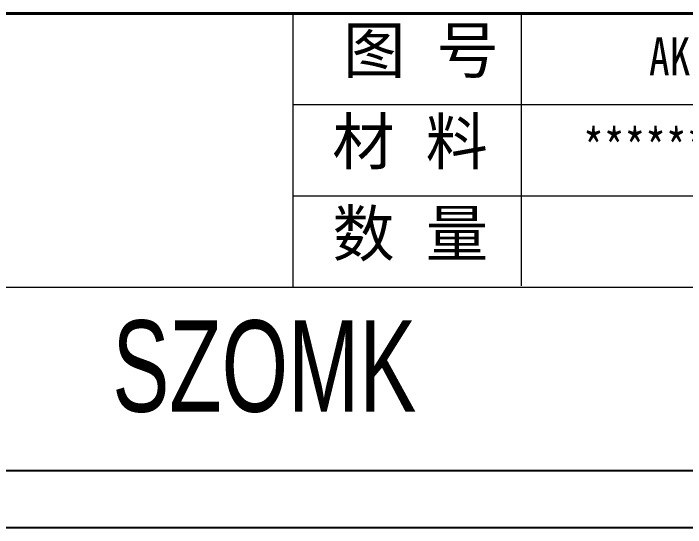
# Model space of a CAD drawing. Header units: inches. Extents: x 1631 to 3663, y 1126 to 1454.
# Drawn here: x 1956 to 2048.2, y 1125.7 to 1196.1 of the extents above; entities that cross this region are included whole.
import ezdxf

# ---------------------------------------------------------------- set-up
doc = ezdxf.new("R2010")
doc.units = ezdxf.units.IN
doc.header["$LTSCALE"] = 15
doc.layers.add('文字', color=81, linetype='Continuous')
doc.layers.add('粗实线', color=7, linetype='Continuous', lineweight=30)
doc.layers.add('细实线', color=3, linetype='Continuous', lineweight=9)
doc.styles.get("Standard").update_dxf_attribs({"font": 'txt', "bigfont": 'gbcbig.shx'})
doc.styles.add('宋体', font='', dxfattribs={"width": 0.8, "height": 3.5})
doc.styles.add('长仿宋', font='', dxfattribs={"width": 0.7, "height": 4})
doc.styles.get('宋体').set_extended_font_data('SimSun')
doc.styles.get('长仿宋').set_extended_font_data('SimSun')

msp = doc.modelspace()

# ---------------------------------------------------------------- linework, layer by layer
for p, q in [((1643.193, 1133.484), (2088.268, 1133.484)), ((1631.163, 1125.657), (2096.095, 1125.657))]:
    msp.add_line(p, q)
at = {"layer": '粗实线', "color": 7, "lineweight": 40}
msp.add_line((2088.268, 1196.101), (1900.416, 1196.101), dxfattribs=at)
at = {"layer": '细实线', "color": 7}
for p, q in [((1994.342, 1196.101), (1994.342, 1158.531)), ((2025.651, 1196.101), (2025.651, 1158.794)), ((2088.268, 1183.577), (1994.342, 1183.577)), ((2088.268, 1171.054), (1994.342, 1171.054)), ((2088.268, 1158.531), (1806.491, 1158.531))]:
    msp.add_line(p, q, dxfattribs=at)

# ---------------------------------------------------------------- texts
at = {"layer": '文字', "color": 0, "char_height": 4.69628, "width": 54.2943, "attachment_point": 1, "style": '宋体'}
for s, insert in [('{\\H1.111x;AK-H-84}', (2043.173, 1192.83)), ('{\\H1.111x;**************}', (2034.139, 1180.306))]:
    msp.add_mtext(s, dxfattribs=dict(at, insert=insert))
at = {"layer": '粗实线', "insert": (1969.6, 1154.046), "char_height": 12.52342, "width": 140.43777, "attachment_point": 1, "style": '长仿宋'}
msp.add_mtext('{\\fSTXinwei|b0|i0|c134|p2;SZOMK}', dxfattribs=at)
at = {"layer": '细实线', "color": 7, "char_height": 6.26171, "attachment_point": 1}
for s, insert, width in [('{\\fSimSun|b0|i0|c134|p54;图 号}', (2001.228, 1194.2), 31.30855), ('{\\fSimSun|b0|i0|c134|p54;材 料   }', (1999.743, 1181.676), 31.30855), ('{\\fSimSun|b0|i0|c134|p54;数 量}', (1999.773, 1169.091), 28.2912)]:
    msp.add_mtext(s, dxfattribs=dict(at, insert=insert, width=width))

doc.saveas('drawing.dxf')
